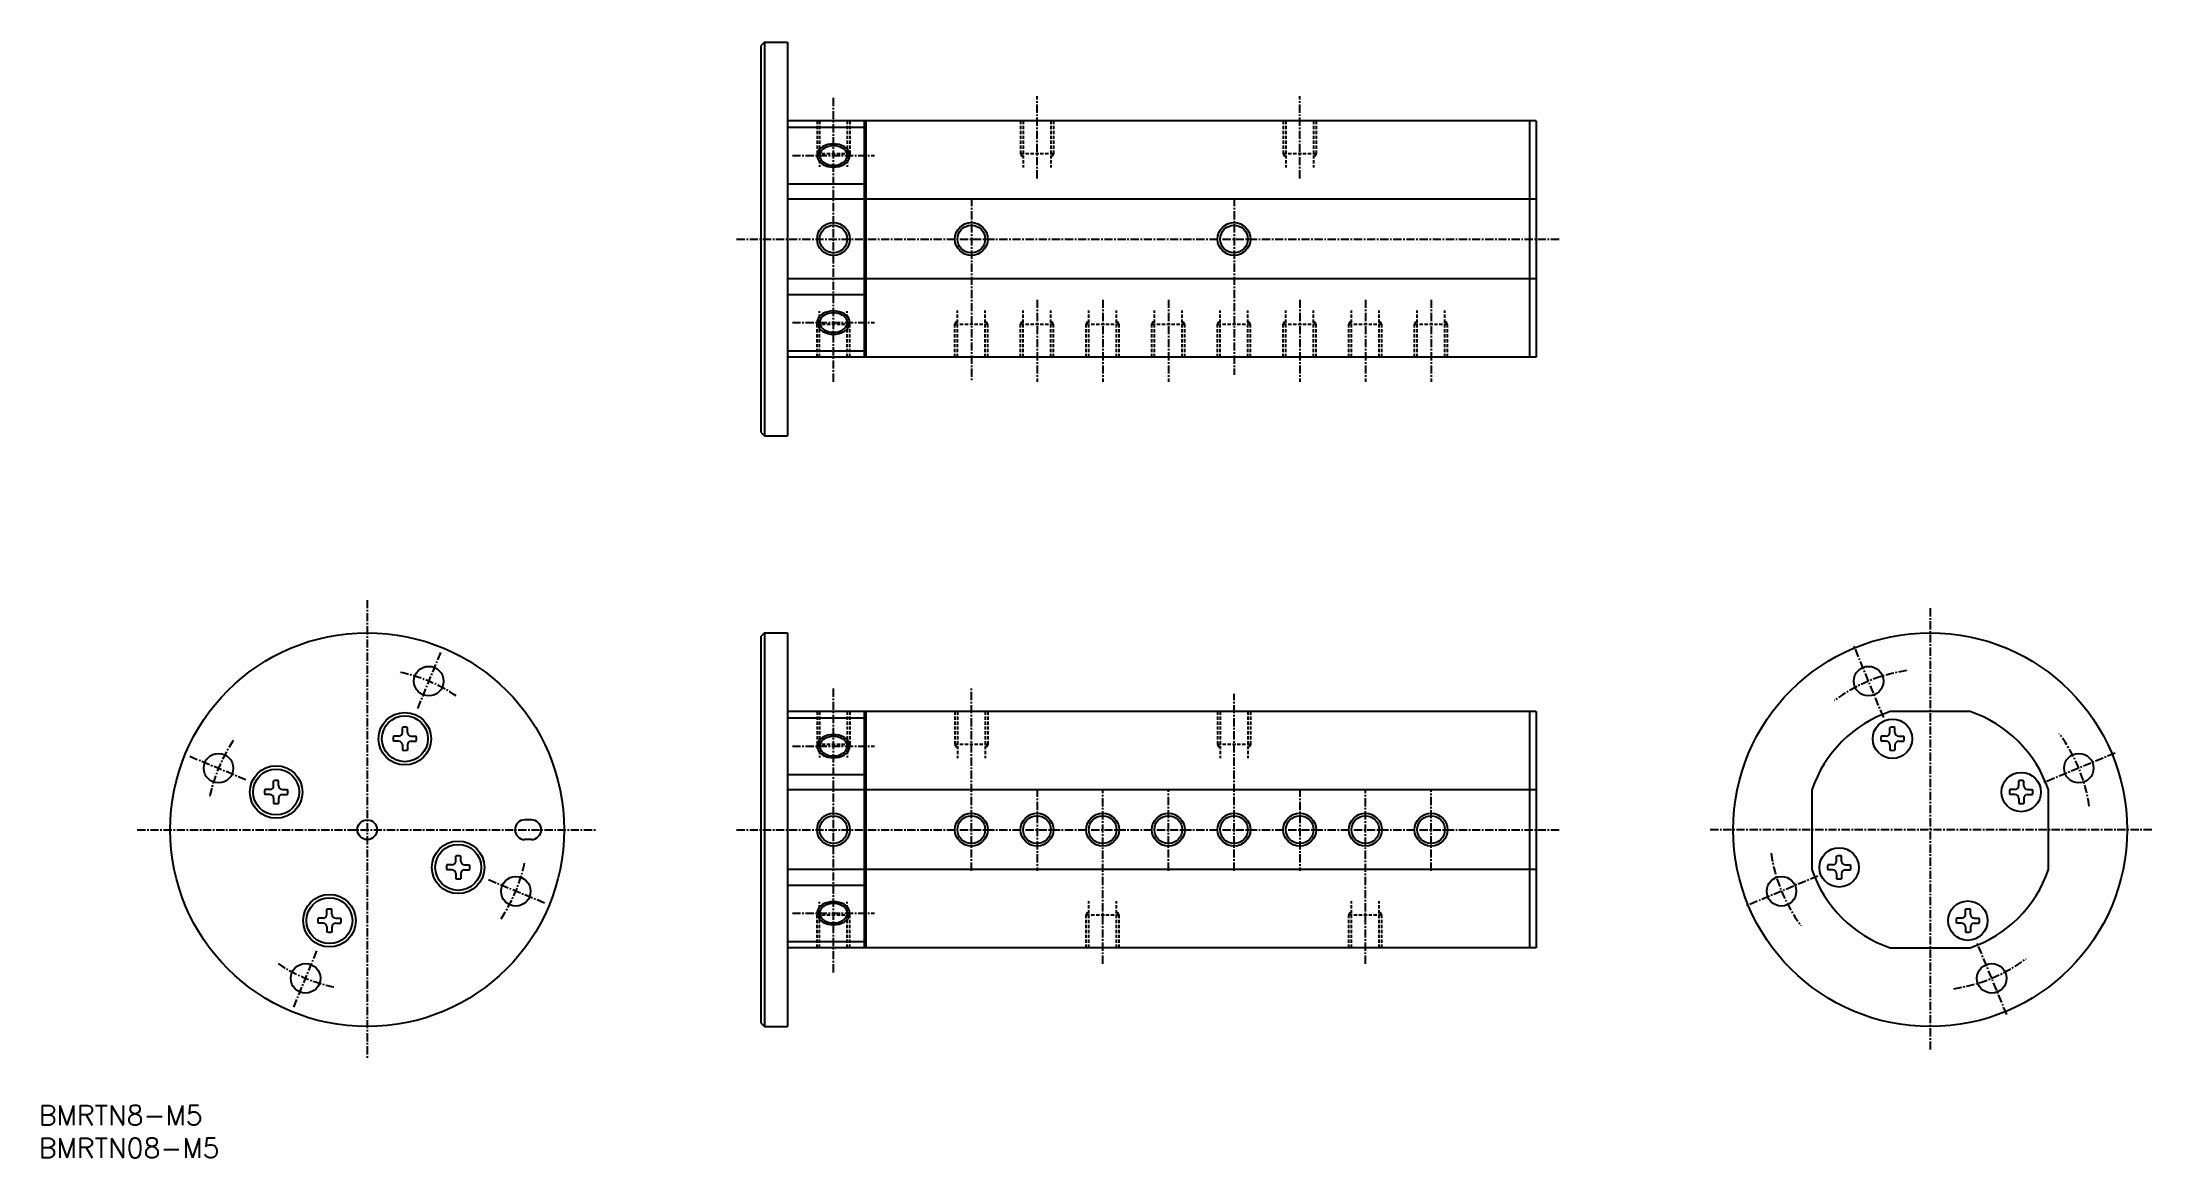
# Model space of a CAD drawing. Extents: x 1 to 322, y 0 to 170.
import ezdxf

# ---------------------------------------------------------------- set-up
doc = ezdxf.new("R2010")
doc.units = 0
doc.linetypes.add('CENTER', pattern=[2, 1.25, -0.25, 0.25, -0.25])
doc.linetypes.add('DASHED', pattern=[0.75, 0.5, -0.25])
doc.layers.get('0').update_dxf_attribs({"linetype": 'CONTINUOUS'})
doc.layers.add('CENTER', color=1, linetype='CENTER')
doc.styles.get("Standard").update_dxf_attribs({"font": 'txt.shx'})

# ---------------------------------------------------------------- blocks, each defined once
blk = doc.blocks.new('*U21')
at = {"color": 7, "linetype": 'CONTINUOUS'}
blk.add_text('BMRTN08-M5', height=3, dxfattribs=at).set_placement((0, 0))
blk = doc.blocks.new('*U22')
at = {"color": 7, "linetype": 'CONTINUOUS'}
blk.add_text('BMRTN8-M5', height=3, dxfattribs=at).set_placement((0, 5))

msp = doc.modelspace()

# ---------------------------------------------------------------- linework, layer by layer
at = {"color": 7, "linetype": 'CONTINUOUS'}
for p, q in [((110.5, 170), (110, 169.5)), ((110, 110.5), (110, 169.5)), ((110.5, 170), (114, 170)), ((110.5, 170), (110.5, 110)), ((114, 170), (114, 110)), ((228, 158), (114, 158)), ((125.7, 158), (125.7, 122)), ((126, 122), (126, 158)), ((227, 158), (227, 122)), ((228, 158), (228, 122)), ((114, 157.03), (125.7, 157.03)), ((121, 154.21), (120.64, 154.19)), ((121.36, 154.19), (121, 154.21)), ((118.93, 152.99), (118.9, 152.73)), ((118.9, 152.73), (118.93, 152.47)), ((119.03, 153.24), (118.93, 152.99)), ((118.93, 152.47), (119.03, 152.22)), ((119.18, 153.47), (119.03, 153.24)), ((119.03, 152.22), (119.18, 151.99)), ((119.39, 153.68), (119.18, 153.47)), ((119.18, 151.99), (119.39, 151.77)), ((119.65, 153.87), (119.39, 153.68)), ((119.39, 151.77), (119.65, 151.59)), ((119.95, 154.01), (119.65, 153.87)), ((119.65, 151.59), (119.95, 151.44)), ((120.28, 154.12), (119.95, 154.01)), ((119.95, 151.44), (120.28, 151.33)), ((120.64, 154.19), (120.28, 154.12)), ((120.28, 151.33), (120.64, 151.27)), ((120.64, 151.27), (121, 151.24)), ((121, 151.24), (121.36, 151.27)), ((121.72, 154.12), (121.36, 154.19)), ((121.36, 151.27), (121.72, 151.33)), ((122.05, 154.01), (121.72, 154.12)), ((121.72, 151.33), (122.05, 151.44)), ((122.35, 153.87), (122.05, 154.01)), ((122.05, 151.44), (122.35, 151.59)), ((122.61, 153.68), (122.35, 153.87)), ((122.35, 151.59), (122.61, 151.77)), ((122.82, 153.47), (122.61, 153.68)), ((122.61, 151.77), (122.82, 151.99)), ((122.97, 153.24), (122.82, 153.47)), ((122.82, 151.99), (122.97, 152.22)), ((123.07, 152.99), (122.97, 153.24)), ((122.97, 152.22), (123.07, 152.47)), ((123.1, 152.73), (123.07, 152.99)), ((123.07, 152.47), (123.1, 152.73)), ((126, 153), (125.7, 153.3)), ((114, 148.43), (125.7, 148.43)), ((125.7, 146.08), (114, 146.08)), ((228, 146.08), (126, 146.08)), ((125.7, 133.92), (114, 133.92)), ((228, 133.92), (126, 133.92)), ((114, 131.57), (125.7, 131.57)), ((119.95, 128.56), (119.65, 128.41)), ((120.28, 128.67), (119.95, 128.56)), ((120.64, 128.73), (120.28, 128.67)), ((121, 128.76), (120.64, 128.73)), ((121.36, 128.73), (121, 128.76)), ((121.72, 128.67), (121.36, 128.73)), ((122.05, 128.56), (121.72, 128.67)), ((122.35, 128.41), (122.05, 128.56)), ((118.93, 127.53), (118.9, 127.27)), ((118.9, 127.27), (118.93, 127.01)), ((119.03, 127.78), (118.93, 127.53)), ((118.93, 127.01), (119.03, 126.76)), ((119.18, 128.01), (119.03, 127.78)), ((119.03, 126.76), (119.18, 126.53)), ((119.39, 128.23), (119.18, 128.01)), ((119.18, 126.53), (119.39, 126.32)), ((119.65, 128.41), (119.39, 128.23)), ((119.39, 126.32), (119.65, 126.13)), ((119.65, 126.13), (119.95, 125.99)), ((119.95, 125.99), (120.28, 125.88)), ((120.28, 125.88), (120.64, 125.81)), ((120.64, 125.81), (121, 125.79)), ((121, 125.79), (121.36, 125.81)), ((121.36, 125.81), (121.72, 125.88)), ((121.72, 125.88), (122.05, 125.99)), ((122.05, 125.99), (122.35, 126.13)), ((122.61, 128.23), (122.35, 128.41)), ((122.35, 126.13), (122.61, 126.32)), ((122.82, 128.01), (122.61, 128.23)), ((122.61, 126.32), (122.82, 126.53)), ((122.97, 127.78), (122.82, 128.01)), ((122.82, 126.53), (122.97, 126.76)), ((123.07, 127.53), (122.97, 127.78)), ((122.97, 126.76), (123.07, 127.01)), ((123.1, 127.27), (123.07, 127.53)), ((123.07, 127.01), (123.1, 127.27)), ((126, 127), (125.7, 126.7)), ((114, 122.97), (125.7, 122.97)), ((228, 122), (114, 122)), ((110, 110.5), (110.5, 110)), ((110.5, 110), (114, 110)), ((110.5, 80), (110, 79.5)), ((110, 20.5), (110, 79.5)), ((110.5, 80), (114, 80)), ((110.5, 80), (110.5, 20)), ((114, 80), (114, 20)), ((228, 68), (114, 68)), ((125.7, 68), (125.7, 32)), ((126, 32), (126, 68)), ((227, 68), (227, 32)), ((228, 68), (228, 32)), ((294.08, 68), (281.92, 68)), ((55.36, 64.81), (55.36, 65.59)), ((56.12, 64.81), (56.12, 65.59)), ((114, 67.03), (125.7, 67.03)), ((281.88, 64.81), (281.88, 65.59)), ((282.64, 64.81), (282.64, 65.59)), ((54.79, 64.24), (54.01, 64.24)), ((54.79, 63.48), (54.01, 63.48)), ((55.36, 62.91), (55.36, 62.13)), ((56.12, 62.91), (56.12, 62.13)), ((56.69, 64.24), (57.47, 64.24)), ((56.69, 63.48), (57.47, 63.48)), ((118.93, 62.99), (118.9, 62.73)), ((118.9, 62.73), (118.93, 62.47)), ((119.03, 63.24), (118.93, 62.99)), ((118.93, 62.47), (119.03, 62.22)), ((119.18, 63.47), (119.03, 63.24)), ((119.03, 62.22), (119.18, 61.99)), ((119.39, 63.68), (119.18, 63.47)), ((119.18, 61.99), (119.39, 61.77)), ((119.65, 63.87), (119.39, 63.68)), ((119.39, 61.77), (119.65, 61.59)), ((119.95, 64.01), (119.65, 63.87)), ((119.65, 61.59), (119.95, 61.44)), ((120.28, 64.12), (119.95, 64.01)), ((119.95, 61.44), (120.28, 61.33)), ((120.64, 64.19), (120.28, 64.12)), ((120.28, 61.33), (120.64, 61.27)), ((121, 64.21), (120.64, 64.19)), ((120.64, 61.27), (121, 61.24)), ((121.36, 64.19), (121, 64.21)), ((121, 61.24), (121.36, 61.27)), ((121.72, 64.12), (121.36, 64.19)), ((121.36, 61.27), (121.72, 61.33)), ((122.05, 64.01), (121.72, 64.12)), ((121.72, 61.33), (122.05, 61.44)), ((122.35, 63.87), (122.05, 64.01)), ((122.05, 61.44), (122.35, 61.59)), ((122.61, 63.68), (122.35, 63.87)), ((122.35, 61.59), (122.61, 61.77)), ((122.82, 63.47), (122.61, 63.68)), ((122.61, 61.77), (122.82, 61.99)), ((122.97, 63.24), (122.82, 63.47)), ((122.82, 61.99), (122.97, 62.22)), ((123.07, 62.99), (122.97, 63.24)), ((122.97, 62.22), (123.07, 62.47)), ((123.1, 62.73), (123.07, 62.99)), ((123.07, 62.47), (123.1, 62.73)), ((126, 63), (125.7, 63.3)), ((281.31, 64.24), (280.53, 64.24)), ((281.31, 63.48), (280.53, 63.48)), ((281.88, 62.91), (281.88, 62.13)), ((282.64, 62.91), (282.64, 62.13)), ((283.21, 64.24), (283.99, 64.24)), ((283.21, 63.48), (283.99, 63.48)), ((114, 58.43), (125.7, 58.43)), ((35.19, 56.12), (34.41, 56.12)), ((35.19, 55.36), (34.41, 55.36)), ((35.76, 56.69), (35.76, 57.47)), ((35.76, 54.79), (35.76, 54.01)), ((36.52, 56.69), (36.52, 57.47)), ((36.52, 54.79), (36.52, 54.01)), ((37.09, 56.12), (37.87, 56.12)), ((37.09, 55.36), (37.87, 55.36)), ((125.7, 56.08), (114, 56.08)), ((228, 56.08), (126, 56.08)), ((270, 56.08), (270, 43.92)), ((300.91, 56.12), (300.13, 56.12)), ((300.91, 55.36), (300.13, 55.36)), ((301.48, 56.69), (301.48, 57.47)), ((301.48, 54.79), (301.48, 54.01)), ((302.24, 56.69), (302.24, 57.47)), ((302.24, 54.79), (302.24, 54.01)), ((302.81, 56.12), (303.59, 56.12)), ((302.81, 55.36), (303.59, 55.36)), ((306, 43.92), (306, 56.08)), ((75, 51.5), (74, 51.5)), ((75, 48.5), (74, 48.5)), ((63.48, 45.21), (63.48, 45.99)), ((64.24, 45.21), (64.24, 45.99)), ((273.76, 45.21), (273.76, 45.99)), ((274.52, 45.21), (274.52, 45.99)), ((62.91, 44.64), (62.13, 44.64)), ((62.91, 43.88), (62.13, 43.88)), ((63.48, 43.31), (63.48, 42.53)), ((64.24, 43.31), (64.24, 42.53)), ((64.81, 44.64), (65.59, 44.64)), ((64.81, 43.88), (65.59, 43.88)), ((125.7, 43.92), (114, 43.92)), ((228, 43.92), (126, 43.92)), ((273.19, 44.64), (272.41, 44.64)), ((273.19, 43.88), (272.41, 43.88)), ((273.76, 43.31), (273.76, 42.53)), ((274.52, 43.31), (274.52, 42.53)), ((275.09, 44.64), (275.87, 44.64)), ((275.09, 43.88), (275.87, 43.88)), ((114, 41.57), (125.7, 41.57)), ((119.95, 38.56), (119.65, 38.41)), ((120.28, 38.67), (119.95, 38.56)), ((120.64, 38.73), (120.28, 38.67)), ((121, 38.76), (120.64, 38.73)), ((121.36, 38.73), (121, 38.76)), ((121.72, 38.67), (121.36, 38.73)), ((122.05, 38.56), (121.72, 38.67)), ((122.35, 38.41), (122.05, 38.56)), ((43.31, 36.52), (42.53, 36.52)), ((43.31, 35.76), (42.53, 35.76)), ((43.88, 37.09), (43.88, 37.87)), ((44.64, 37.09), (44.64, 37.87)), ((45.21, 36.52), (45.99, 36.52)), ((45.21, 35.76), (45.99, 35.76)), ((118.93, 37.53), (118.9, 37.27)), ((118.9, 37.27), (118.93, 37.01)), ((119.03, 37.78), (118.93, 37.53)), ((118.93, 37.01), (119.03, 36.76)), ((119.18, 38.01), (119.03, 37.78)), ((119.03, 36.76), (119.18, 36.53)), ((119.39, 38.23), (119.18, 38.01)), ((119.18, 36.53), (119.39, 36.32)), ((119.65, 38.41), (119.39, 38.23)), ((119.39, 36.32), (119.65, 36.13)), ((119.65, 36.13), (119.95, 35.99)), ((119.95, 35.99), (120.28, 35.88)), ((120.28, 35.88), (120.64, 35.81)), ((120.64, 35.81), (121, 35.79)), ((121, 35.79), (121.36, 35.81)), ((121.36, 35.81), (121.72, 35.88)), ((121.72, 35.88), (122.05, 35.99)), ((122.05, 35.99), (122.35, 36.13)), ((122.61, 38.23), (122.35, 38.41)), ((122.35, 36.13), (122.61, 36.32)), ((122.82, 38.01), (122.61, 38.23)), ((122.61, 36.32), (122.82, 36.53)), ((122.97, 37.78), (122.82, 38.01)), ((122.82, 36.53), (122.97, 36.76)), ((123.07, 37.53), (122.97, 37.78)), ((122.97, 36.76), (123.07, 37.01)), ((123.1, 37.27), (123.07, 37.53)), ((123.07, 37.01), (123.1, 37.27)), ((126, 37), (125.7, 36.7)), ((292.79, 36.52), (292.01, 36.52)), ((292.79, 35.76), (292.01, 35.76)), ((293.36, 37.09), (293.36, 37.87)), ((294.12, 37.09), (294.12, 37.87)), ((294.69, 36.52), (295.47, 36.52)), ((294.69, 35.76), (295.47, 35.76)), ((43.88, 35.19), (43.88, 34.41)), ((44.64, 35.19), (44.64, 34.41)), ((114, 32.97), (125.7, 32.97)), ((293.36, 35.19), (293.36, 34.41)), ((294.12, 35.19), (294.12, 34.41)), ((228, 32), (114, 32)), ((281.92, 32), (294.08, 32)), ((110, 20.5), (110.5, 20)), ((110.5, 20), (114, 20))]:
    msp.add_line(p, q, dxfattribs=at)
at = {"color": 3, "linetype": 'DASHED'}
for p, q in [((118.5, 158), (118.5, 153)), ((118.9, 158), (118.9, 151)), ((123.1, 158), (123.1, 151)), ((123.5, 158), (123.5, 153)), ((149.5, 158), (149.5, 153)), ((149.9, 158), (149.9, 150.9)), ((154.1, 158), (154.1, 150.9)), ((154.5, 158), (154.5, 153)), ((189.5, 158), (189.5, 153)), ((189.9, 158), (189.9, 150.9)), ((194.1, 158), (194.1, 150.9)), ((194.5, 158), (194.5, 153)), ((123.5, 153), (118.5, 153)), ((118.5, 153), (118.9, 152.31)), ((123.5, 153), (123.1, 152.31)), ((154.5, 153), (149.5, 153)), ((149.5, 153), (149.9, 152.31)), ((154.5, 153), (154.1, 152.31)), ((194.5, 153), (189.5, 153)), ((189.5, 153), (189.9, 152.31)), ((194.5, 153), (194.1, 152.31)), ((118.9, 122), (118.9, 129)), ((123.1, 122), (123.1, 129)), ((139.9, 122), (139.9, 129.1)), ((144.1, 122), (144.1, 129.1)), ((149.9, 122), (149.9, 129.1)), ((154.1, 122), (154.1, 129.1)), ((159.9, 122), (159.9, 129.1)), ((164.1, 122), (164.1, 129.1)), ((169.9, 122), (169.9, 129.1)), ((174.1, 122), (174.1, 129.1)), ((179.9, 122), (179.9, 129.1)), ((184.1, 122), (184.1, 129.1)), ((189.9, 122), (189.9, 129.1)), ((194.1, 122), (194.1, 129.1)), ((199.9, 122), (199.9, 129.1)), ((204.1, 122), (204.1, 129.1)), ((209.9, 122), (209.9, 129.1)), ((214.1, 122), (214.1, 129.1)), ((118.5, 127), (118.9, 127.69)), ((118.5, 122), (118.5, 127)), ((123.5, 127), (118.5, 127)), ((123.5, 127), (123.1, 127.69)), ((123.5, 122), (123.5, 127)), ((139.5, 127), (139.9, 127.69)), ((139.5, 122), (139.5, 127)), ((144.5, 127), (139.5, 127)), ((144.5, 127), (144.1, 127.69)), ((144.5, 122), (144.5, 127)), ((149.5, 127), (149.9, 127.69)), ((149.5, 122), (149.5, 127)), ((154.5, 127), (149.5, 127)), ((154.5, 127), (154.1, 127.69)), ((154.5, 122), (154.5, 127)), ((159.5, 127), (159.9, 127.69)), ((159.5, 122), (159.5, 127)), ((164.5, 127), (159.5, 127)), ((164.5, 127), (164.1, 127.69)), ((164.5, 122), (164.5, 127)), ((169.5, 127), (169.9, 127.69)), ((169.5, 122), (169.5, 127)), ((174.5, 127), (169.5, 127)), ((174.5, 127), (174.1, 127.69)), ((174.5, 122), (174.5, 127)), ((179.5, 127), (179.9, 127.69)), ((179.5, 122), (179.5, 127)), ((184.5, 127), (179.5, 127)), ((184.5, 127), (184.1, 127.69)), ((184.5, 122), (184.5, 127)), ((189.5, 127), (189.9, 127.69)), ((189.5, 122), (189.5, 127)), ((194.5, 127), (189.5, 127)), ((194.5, 127), (194.1, 127.69)), ((194.5, 122), (194.5, 127)), ((199.5, 127), (199.9, 127.69)), ((199.5, 122), (199.5, 127)), ((204.5, 127), (199.5, 127)), ((204.5, 127), (204.1, 127.69)), ((204.5, 122), (204.5, 127)), ((209.5, 127), (209.9, 127.69)), ((209.5, 122), (209.5, 127)), ((214.5, 127), (209.5, 127)), ((214.5, 127), (214.1, 127.69)), ((214.5, 122), (214.5, 127)), ((118.5, 68), (118.5, 63)), ((118.9, 68), (118.9, 61)), ((123.1, 68), (123.1, 61)), ((123.5, 68), (123.5, 63)), ((139.5, 68), (139.5, 63)), ((139.9, 68), (139.9, 60.9)), ((144.1, 68), (144.1, 60.9)), ((144.5, 68), (144.5, 63)), ((179.5, 68), (179.5, 63)), ((179.9, 68), (179.9, 60.9)), ((184.1, 68), (184.1, 60.9)), ((184.5, 68), (184.5, 63)), ((123.5, 63), (118.5, 63)), ((118.5, 63), (118.9, 62.31)), ((123.5, 63), (123.1, 62.31)), ((144.5, 63), (139.5, 63)), ((139.5, 63), (139.9, 62.31)), ((144.5, 63), (144.1, 62.31)), ((184.5, 63), (179.5, 63)), ((179.5, 63), (179.9, 62.31)), ((184.5, 63), (184.1, 62.31)), ((118.9, 32), (118.9, 39)), ((123.1, 32), (123.1, 39)), ((159.9, 32), (159.9, 39.1)), ((164.1, 32), (164.1, 39.1)), ((199.9, 32), (199.9, 39.1)), ((204.1, 32), (204.1, 39.1)), ((118.5, 37), (118.9, 37.69)), ((118.5, 32), (118.5, 37)), ((123.5, 37), (118.5, 37)), ((123.5, 37), (123.1, 37.69)), ((123.5, 32), (123.5, 37)), ((159.5, 37), (159.9, 37.69)), ((159.5, 32), (159.5, 37)), ((164.5, 37), (159.5, 37)), ((164.5, 37), (164.1, 37.69)), ((164.5, 32), (164.5, 37)), ((199.5, 37), (199.9, 37.69)), ((199.5, 32), (199.5, 37)), ((204.5, 37), (199.5, 37)), ((204.5, 37), (204.1, 37.69)), ((204.5, 32), (204.5, 37))]:
    msp.add_line(p, q, dxfattribs=at)
at = {"color": 3, "linetype": 'CONTINUOUS'}
for p, q in [((119.75, 154.26), (119.39, 154.08)), ((120.14, 154.39), (119.75, 154.26)), ((120.57, 154.47), (120.14, 154.39)), ((121, 154.5), (120.57, 154.47)), ((121.43, 154.47), (121, 154.5)), ((121.85, 154.39), (121.43, 154.47)), ((122.25, 154.26), (121.85, 154.39)), ((122.61, 154.08), (122.25, 154.26)), ((118.54, 153.03), (118.5, 152.73)), ((118.5, 152.73), (118.54, 152.42)), ((118.65, 153.33), (118.54, 153.03)), ((118.54, 152.42), (118.65, 152.12)), ((118.83, 153.61), (118.65, 153.33)), ((118.65, 152.12), (118.83, 151.84)), ((119.08, 153.86), (118.83, 153.61)), ((118.83, 151.84), (119.08, 151.59)), ((119.39, 154.08), (119.08, 153.86)), ((119.08, 151.59), (119.39, 151.37)), ((119.39, 151.37), (119.75, 151.2)), ((119.75, 151.2), (120.14, 151.07)), ((120.14, 151.07), (120.57, 150.99)), ((120.57, 150.99), (121, 150.96)), ((121, 150.96), (121.43, 150.99)), ((121.43, 150.99), (121.85, 151.07)), ((121.85, 151.07), (122.25, 151.2)), ((122.25, 151.2), (122.61, 151.37)), ((122.92, 153.86), (122.61, 154.08)), ((122.61, 151.37), (122.92, 151.59)), ((123.17, 153.61), (122.92, 153.86)), ((122.92, 151.59), (123.17, 151.84)), ((123.35, 153.33), (123.17, 153.61)), ((123.17, 151.84), (123.35, 152.12)), ((123.46, 153.03), (123.35, 153.33)), ((123.35, 152.12), (123.46, 152.42)), ((123.5, 152.73), (123.46, 153.03)), ((123.46, 152.42), (123.5, 152.73)), ((119.39, 128.63), (119.08, 128.41)), ((119.75, 128.8), (119.39, 128.63)), ((120.14, 128.93), (119.75, 128.8)), ((120.57, 129.01), (120.14, 128.93)), ((121, 129.04), (120.57, 129.01)), ((121.43, 129.01), (121, 129.04)), ((121.85, 128.93), (121.43, 129.01)), ((122.25, 128.8), (121.85, 128.93)), ((122.61, 128.63), (122.25, 128.8)), ((122.92, 128.41), (122.61, 128.63)), ((118.54, 127.58), (118.5, 127.27)), ((118.5, 127.27), (118.54, 126.97)), ((118.65, 127.88), (118.54, 127.58)), ((118.54, 126.97), (118.65, 126.67)), ((118.83, 128.16), (118.65, 127.88)), ((118.65, 126.67), (118.83, 126.39)), ((119.08, 128.41), (118.83, 128.16)), ((118.83, 126.39), (119.08, 126.14)), ((119.08, 126.14), (119.39, 125.92)), ((119.39, 125.92), (119.75, 125.74)), ((119.75, 125.74), (120.14, 125.61)), ((120.14, 125.61), (120.57, 125.53)), ((120.57, 125.53), (121, 125.5)), ((121, 125.5), (121.43, 125.53)), ((121.43, 125.53), (121.85, 125.61)), ((121.85, 125.61), (122.25, 125.74)), ((122.25, 125.74), (122.61, 125.92)), ((122.61, 125.92), (122.92, 126.14)), ((123.17, 128.16), (122.92, 128.41)), ((122.92, 126.14), (123.17, 126.39)), ((123.35, 127.88), (123.17, 128.16)), ((123.17, 126.39), (123.35, 126.67)), ((123.46, 127.58), (123.35, 127.88)), ((123.35, 126.67), (123.46, 126.97)), ((123.5, 127.27), (123.46, 127.58)), ((123.46, 126.97), (123.5, 127.27)), ((119.75, 64.26), (119.39, 64.08)), ((120.14, 64.39), (119.75, 64.26)), ((120.57, 64.47), (120.14, 64.39)), ((121, 64.5), (120.57, 64.47)), ((121.43, 64.47), (121, 64.5)), ((121.85, 64.39), (121.43, 64.47)), ((122.25, 64.26), (121.85, 64.39)), ((122.61, 64.08), (122.25, 64.26)), ((118.54, 63.03), (118.5, 62.73)), ((118.5, 62.73), (118.54, 62.42)), ((118.65, 63.33), (118.54, 63.03)), ((118.54, 62.42), (118.65, 62.12)), ((118.83, 63.61), (118.65, 63.33)), ((118.65, 62.12), (118.83, 61.84)), ((119.08, 63.86), (118.83, 63.61)), ((118.83, 61.84), (119.08, 61.59)), ((119.39, 64.08), (119.08, 63.86)), ((119.08, 61.59), (119.39, 61.37)), ((119.39, 61.37), (119.75, 61.2)), ((119.75, 61.2), (120.14, 61.07)), ((120.14, 61.07), (120.57, 60.99)), ((121.43, 60.99), (121.85, 61.07)), ((121.85, 61.07), (122.25, 61.2)), ((122.25, 61.2), (122.61, 61.37)), ((122.92, 63.86), (122.61, 64.08)), ((122.61, 61.37), (122.92, 61.59)), ((123.17, 63.61), (122.92, 63.86)), ((122.92, 61.59), (123.17, 61.84)), ((123.35, 63.33), (123.17, 63.61)), ((123.17, 61.84), (123.35, 62.12)), ((123.46, 63.03), (123.35, 63.33)), ((123.35, 62.12), (123.46, 62.42)), ((123.5, 62.73), (123.46, 63.03)), ((123.46, 62.42), (123.5, 62.73)), ((120.57, 60.99), (121, 60.96)), ((121, 60.96), (121.43, 60.99)), ((119.39, 38.63), (119.08, 38.41)), ((119.75, 38.8), (119.39, 38.63)), ((120.14, 38.93), (119.75, 38.8)), ((120.57, 39.01), (120.14, 38.93)), ((121, 39.04), (120.57, 39.01)), ((121.43, 39.01), (121, 39.04)), ((121.85, 38.93), (121.43, 39.01)), ((122.25, 38.8), (121.85, 38.93)), ((122.61, 38.63), (122.25, 38.8)), ((122.92, 38.41), (122.61, 38.63)), ((118.54, 37.58), (118.5, 37.27)), ((118.5, 37.27), (118.54, 36.97)), ((118.65, 37.88), (118.54, 37.58)), ((118.54, 36.97), (118.65, 36.67)), ((118.83, 38.16), (118.65, 37.88)), ((118.65, 36.67), (118.83, 36.39)), ((119.08, 38.41), (118.83, 38.16)), ((118.83, 36.39), (119.08, 36.14)), ((119.08, 36.14), (119.39, 35.92)), ((119.39, 35.92), (119.75, 35.74)), ((119.75, 35.74), (120.14, 35.61)), ((120.14, 35.61), (120.57, 35.53)), ((120.57, 35.53), (121, 35.5)), ((121, 35.5), (121.43, 35.53)), ((121.43, 35.53), (121.85, 35.61)), ((121.85, 35.61), (122.25, 35.74)), ((122.25, 35.74), (122.61, 35.92)), ((122.61, 35.92), (122.92, 36.14)), ((123.17, 38.16), (122.92, 38.41)), ((122.92, 36.14), (123.17, 36.39)), ((123.35, 37.88), (123.17, 38.16)), ((123.17, 36.39), (123.35, 36.67)), ((123.46, 37.58), (123.35, 37.88)), ((123.35, 36.67), (123.46, 36.97)), ((123.5, 37.27), (123.46, 37.58)), ((123.46, 36.97), (123.5, 37.27))]:
    msp.add_line(p, q, dxfattribs=at)
for centre in [(121, 140), (142, 140), (182, 140), (121, 50), (142, 50), (152, 50), (162, 50), (172, 50), (182, 50), (192, 50), (202, 50), (212, 50)]:
    msp.add_circle(centre, 2.5, dxfattribs=at)
at = {"color": 7, "linetype": 'CONTINUOUS'}
for centre, radius in [((121, 140), 2.1), ((142, 140), 2.1), ((182, 140), 2.1), ((50, 50), 30), ((288, 50), 30), ((59.38, 72.64), 2.25), ((278.62, 72.64), 2.25), ((55.74, 63.86), 4), ((55.74, 63.86), 3.5), ((282.26, 63.86), 3), ((27.36, 59.38), 2.25), ((310.64, 59.38), 2.25), ((36.14, 55.74), 4), ((36.14, 55.74), 3.5), ((301.86, 55.74), 3), ((50, 50), 1.5), ((121, 50), 2.1), ((142, 50), 2.1), ((152, 50), 2.1), ((162, 50), 2.1), ((172, 50), 2.1), ((182, 50), 2.1), ((192, 50), 2.1), ((202, 50), 2.1), ((212, 50), 2.1), ((63.86, 44.26), 4), ((63.86, 44.26), 3.5), ((274.14, 44.26), 3), ((72.64, 40.62), 2.25), ((265.36, 40.62), 2.25), ((44.26, 36.14), 4), ((44.26, 36.14), 3.5), ((293.74, 36.14), 3), ((40.62, 27.36), 2.25), ((297.38, 27.36), 2.25)]:
    msp.add_circle(centre, radius, dxfattribs=at)
for centre, radius, start, end in [((288, 50), 19, 108.6726, 161.3276), ((288, 50), 19, 18.6726, 71.3278), ((54.79, 64.81), 0.566, 270, 0), ((55.74, 63.86), 1.77, 77.5258, 102.4742), ((56.69, 64.81), 0.566, 180, 270), ((281.31, 64.81), 0.566, 270, 0), ((282.26, 63.86), 1.77, 77.5258, 102.4742), ((283.21, 64.81), 0.566, 180, 270), ((55.74, 63.86), 1.77, 167.5257, 192.4743), ((54.79, 62.91), 0.566, 0, 90), ((55.74, 63.86), 1.77, 257.5258, 282.4742), ((56.69, 62.91), 0.566, 90, 180), ((55.74, 63.86), 1.77, 347.5257, 12.4743), ((282.26, 63.86), 1.77, 167.5257, 192.4743), ((281.31, 62.91), 0.566, 0, 90), ((282.26, 63.86), 1.77, 257.5258, 282.4742), ((283.21, 62.91), 0.566, 90, 180), ((282.26, 63.86), 1.77, 347.5257, 12.4743), ((36.14, 55.74), 1.77, 167.5257, 192.4743), ((35.19, 56.69), 0.566, 270, 0), ((35.19, 54.79), 0.566, 0, 90), ((36.14, 55.74), 1.77, 77.5258, 102.4742), ((37.09, 56.69), 0.566, 180, 270), ((37.09, 54.79), 0.566, 90, 180), ((36.14, 55.74), 1.77, 347.5257, 12.4743), ((301.86, 55.74), 1.77, 167.5257, 192.4743), ((300.91, 56.69), 0.566, 270, 0), ((300.91, 54.79), 0.566, 0, 90), ((301.86, 55.74), 1.77, 77.5258, 102.4742), ((302.81, 56.69), 0.566, 180, 270), ((302.81, 54.79), 0.566, 90, 180), ((301.86, 55.74), 1.77, 347.5257, 12.4743), ((36.14, 55.74), 1.77, 257.5258, 282.4742), ((74, 50), 1.5, 90.0001, 270.0001), ((75, 50), 1.5, 270.0001, 90.0001), ((301.86, 55.74), 1.77, 257.5258, 282.4742), ((62.91, 45.21), 0.566, 270, 0), ((63.86, 44.26), 1.77, 77.5258, 102.4742), ((64.81, 45.21), 0.566, 180, 270), ((273.19, 45.21), 0.566, 270, 0), ((274.14, 44.26), 1.77, 77.5258, 102.4742), ((275.09, 45.21), 0.566, 180, 270), ((63.86, 44.26), 1.77, 167.5257, 192.4743), ((62.91, 43.31), 0.566, 0, 90), ((63.86, 44.26), 1.77, 257.5258, 282.4742), ((64.81, 43.31), 0.566, 90, 180), ((63.86, 44.26), 1.77, 347.5257, 12.4743), ((288, 50), 19, 198.6726, 251.3278), ((274.14, 44.26), 1.77, 167.5257, 192.4743), ((273.19, 43.31), 0.566, 0, 90), ((274.14, 44.26), 1.77, 257.5258, 282.4742), ((275.09, 43.31), 0.566, 90, 180), ((274.14, 44.26), 1.77, 347.5257, 12.4743), ((288, 50), 19, 288.6726, 341.3276), ((44.26, 36.14), 1.77, 167.5257, 192.4743), ((43.31, 37.09), 0.566, 270, 0), ((43.31, 35.19), 0.566, 0, 90), ((44.26, 36.14), 1.77, 77.5258, 102.4742), ((45.21, 37.09), 0.566, 180, 270), ((45.21, 35.19), 0.566, 90, 180), ((44.26, 36.14), 1.77, 347.5257, 12.4743), ((293.74, 36.14), 1.77, 167.5257, 192.4743), ((292.79, 37.09), 0.566, 270, 0), ((292.79, 35.19), 0.566, 0, 90), ((293.74, 36.14), 1.77, 77.5258, 102.4742), ((294.69, 37.09), 0.566, 180, 270), ((294.69, 35.19), 0.566, 90, 180), ((293.74, 36.14), 1.77, 347.5257, 12.4743), ((44.26, 36.14), 1.77, 257.5258, 282.4742), ((293.74, 36.14), 1.77, 257.5258, 282.4742)]:
    msp.add_arc(centre, radius, start, end, dxfattribs=at)
at = {"layer": 'CENTER', "color": 1, "linetype": 'CENTER'}
for p, q in [((121, 118.25), (121, 161.75)), ((152, 149.25), (152, 161.75)), ((192, 149.25), (192, 161.75)), ((114.75, 152.73), (127.25, 152.73)), ((142, 146.25), (142, 118.25)), ((182, 146.25), (182, 119.29)), ((106.25, 140), (231.75, 140)), ((152, 130.75), (152, 118.25)), ((162, 130.75), (162, 118.25)), ((172, 130.75), (172, 118.25)), ((192, 130.75), (192, 118.25)), ((202, 130.75), (202, 118.25)), ((212, 130.75), (212, 118.25)), ((114.75, 127.27), (127.25, 127.27)), ((50, 85), (50, 15)), ((288, 83.75), (288, 16.25)), ((280.92, 67.09), (276.33, 78.18)), ((61.19, 77.02), (57.56, 68.25)), ((121, 28.25), (121, 71.75)), ((142, 43.75), (142, 71.75)), ((182, 43.75), (182, 70.71)), ((22.98, 61.19), (31.75, 57.56)), ((114.75, 62.73), (127.25, 62.73)), ((316.18, 61.67), (305.09, 57.08)), ((152, 56.25), (152, 43.75)), ((162, 29.56), (162, 56.25)), ((172, 43.75), (172, 56.25)), ((192, 56.25), (192, 43.75)), ((202, 29.56), (202, 56.25)), ((212, 43.75), (212, 56.25)), ((15, 50), (85, 50)), ((106.25, 50), (231.75, 50)), ((321.75, 50), (254.25, 50)), ((77.02, 38.81), (68.25, 42.44)), ((270.91, 42.92), (259.82, 38.33)), ((114.75, 37.27), (127.25, 37.27)), ((299.67, 21.82), (295.08, 32.91)), ((38.81, 22.98), (42.44, 31.75))]:
    msp.add_line(p, q, dxfattribs=at)
for centre, start, end in [((50, 50), 56.3742, 78.6259), ((288, 50), 98.4332, 126.5668), ((288, 50), 8.4331, 36.5668), ((50, 50), 146.3742, 168.6259), ((50, 50), 326.3742, 348.6259), ((288, 50), 188.4331, 216.5668), ((50, 50), 236.3742, 258.6259), ((288, 50), 278.433, 306.5668)]:
    msp.add_arc(centre, 24.5, start, end, dxfattribs=at)

# ---------------------------------------------------------------- block references
at = {"color": 7, "linetype": 'CONTINUOUS'}
for name in ['*U22', '*U21']:
    msp.add_blockref(name, (0, 0), dxfattribs=at)

doc.saveas('drawing.dxf')
